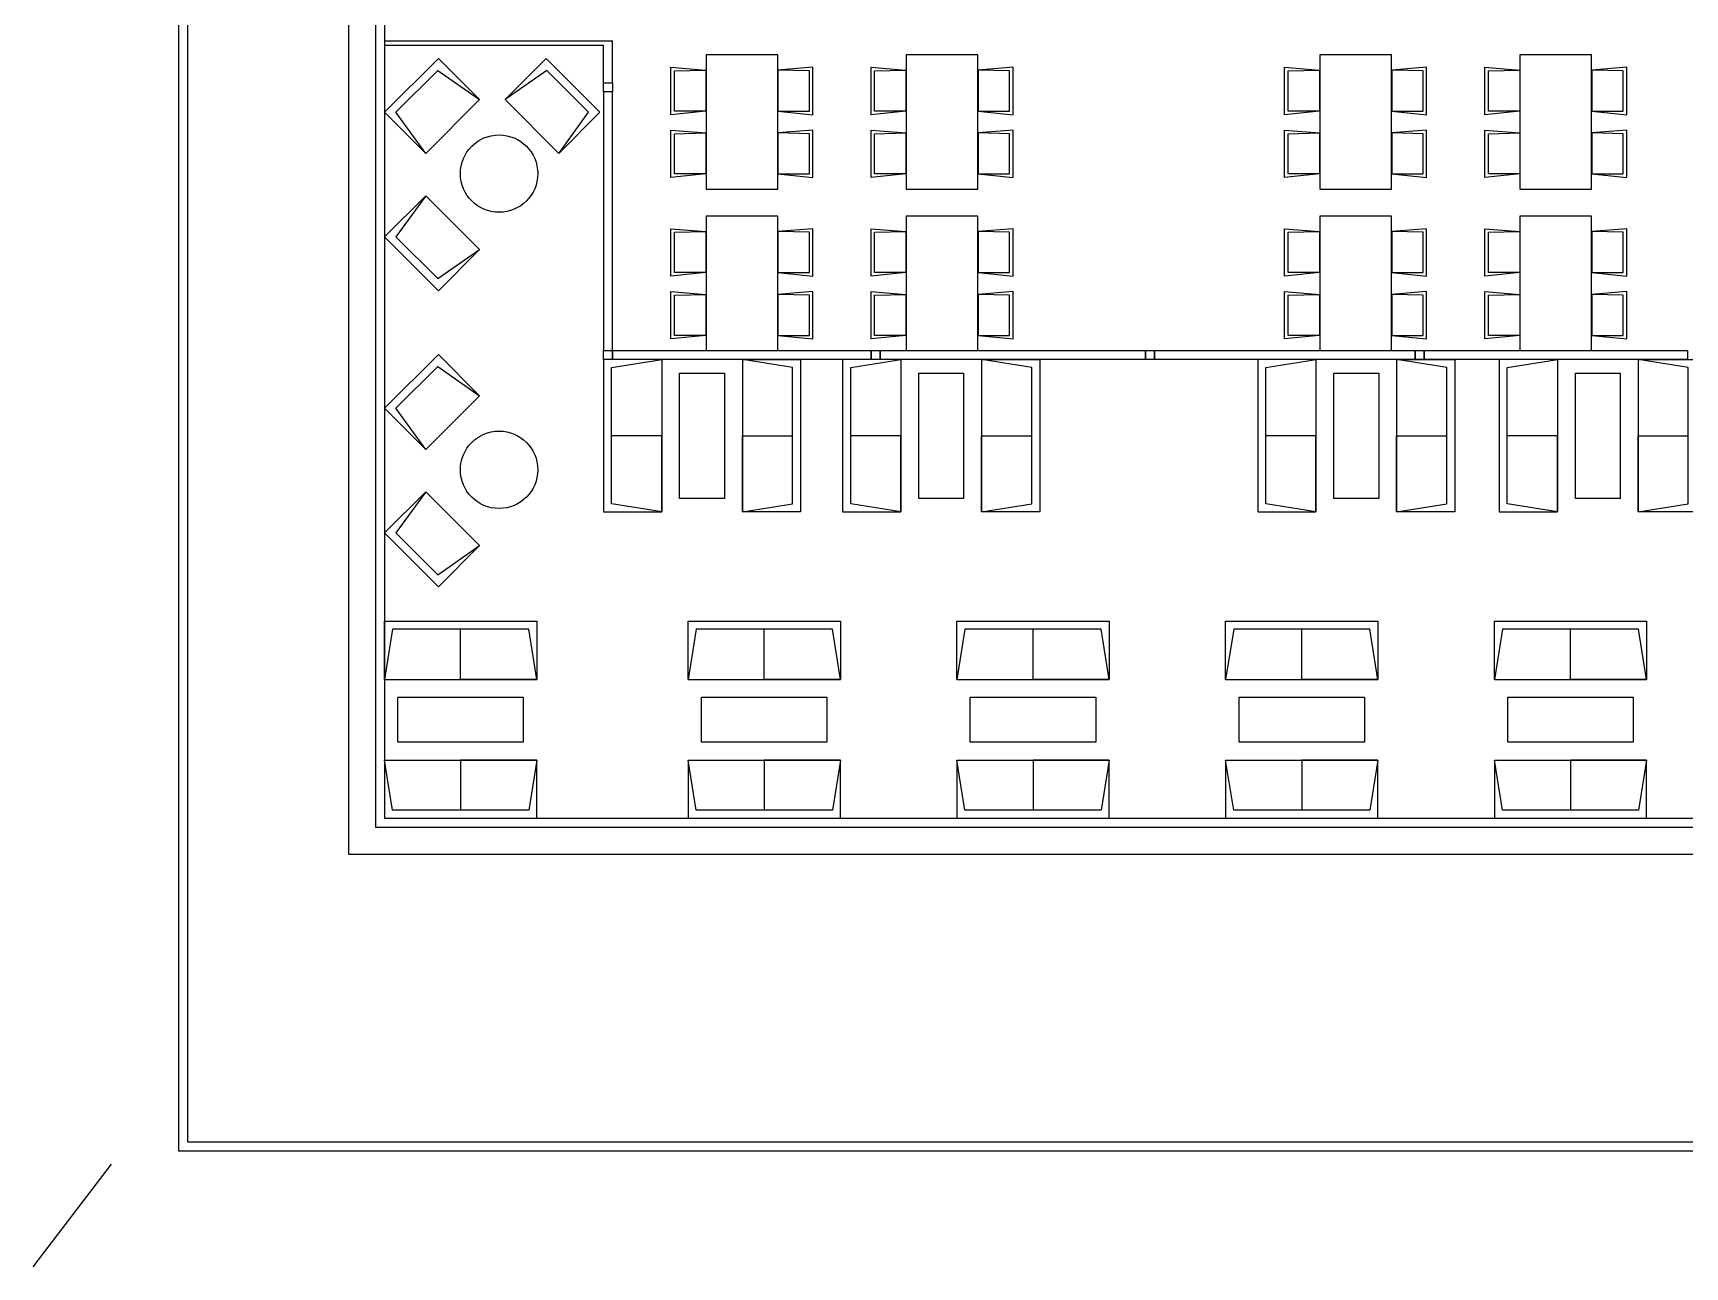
# Model space of a CAD drawing. Header units: millimetres. Extents: x 5004 to 15052, y -6179 to -3495.
# Drawn here: x 11906 to 13750, y -5824 to -4447 of the extents above; entities that cross this region are included whole.
import ezdxf

# ---------------------------------------------------------------- set-up
doc = ezdxf.new("R2010")
doc.units = ezdxf.units.MM

msp = doc.modelspace()

# ---------------------------------------------------------------- linework, layer by layer
for p, q in [((12258.7, -3984.6), (12258.7, -5363.3)), ((12288.7, -4213.3), (12288.7, -5333.3)), ((12298.7, -4213.3), (12298.7, -5323.3)), ((12298.7, -4455.3), (12553.2, -4455.3)), ((12298.7, -4460.3), (12543.2, -4460.3)), ((12543.2, -4502.3), (12543.2, -4460.3)), ((12553.2, -4502.3), (12553.2, -4455.3)), ((12298.7, -5323.3), (14007.7, -5323.3)), ((12288.7, -5333.3), (14017.7, -5333.3)), ((12258.7, -5363.3), (14047.7, -5363.3)), ((11906.4, -5824.2), (11993.9, -5709.6))]:
    msp.add_line(p, q)
for points in [[(12068.9, -5694.6), (14948.9, -5694.6), (14948.9, -3624.6), (12068.9, -3624.6)], [(12078.9, -5684.6), (14938.9, -5684.6), (14938.9, -3634.6), (12078.9, -3634.6)], [(12657.7, -4471.2), (12657.7, -4621.2), (12737.7, -4621.2), (12737.7, -4471.2)], [(12881.1, -4471.2), (12881.1, -4621.2), (12961.1, -4621.2), (12961.1, -4471.2)], [(13342.9, -4471.2), (13342.9, -4621.2), (13422.9, -4621.2), (13422.9, -4471.2)], [(13566.2, -4471.2), (13566.2, -4621.2), (13646.2, -4621.2), (13646.2, -4471.2)], [(12657.5, -4534), (12618.5, -4538), (12618.5, -4485), (12657.5, -4488.2)], [(12657.5, -4534), (12622.5, -4534), (12622.5, -4489), (12657.5, -4488.2)], [(12738, -4534), (12777, -4538), (12777, -4485), (12738, -4488.2)], [(12738, -4534), (12773, -4534), (12773, -4489), (12738, -4488.2)], [(12880.9, -4534), (12841.9, -4538), (12841.9, -4485), (12880.9, -4488.2)], [(12880.9, -4534), (12845.9, -4534), (12845.9, -4489), (12880.9, -4488.2)], [(12961.4, -4534), (13000.4, -4538), (13000.4, -4485), (12961.4, -4488.2)], [(12961.4, -4534), (12996.4, -4534), (12996.4, -4489), (12961.4, -4488.2)], [(13342.6, -4534), (13303.6, -4538), (13303.6, -4485), (13342.6, -4488.2)], [(13342.6, -4534), (13307.6, -4534), (13307.6, -4489), (13342.6, -4488.2)], [(13423.1, -4534), (13462.1, -4538), (13462.1, -4485), (13423.1, -4488.2)], [(13423.1, -4534), (13458.1, -4534), (13458.1, -4489), (13423.1, -4488.2)], [(13566, -4534), (13527, -4538), (13527, -4485), (13566, -4488.2)], [(13566, -4534), (13531, -4534), (13531, -4489), (13566, -4488.2)], [(13646.5, -4534), (13685.5, -4538), (13685.5, -4485), (13646.5, -4488.2)], [(13646.5, -4534), (13681.5, -4534), (13681.5, -4489), (13646.5, -4488.2)], [(12543.2, -4502.3), (12553.2, -4502.3), (12553.2, -4512.3), (12543.2, -4512.3)], [(12553.2, -4512.3), (12543.2, -4512.3), (12543.2, -4801.3), (12553.2, -4801.3)], [(12657.5, -4604.1), (12618.5, -4608.1), (12618.5, -4555.1), (12657.5, -4558.3)], [(12657.5, -4604.1), (12622.5, -4604.1), (12622.5, -4559.1), (12657.5, -4558.3)], [(12738, -4604.1), (12777, -4608.1), (12777, -4555.1), (12738, -4558.3)], [(12738, -4604.1), (12773, -4604.1), (12773, -4559.1), (12738, -4558.3)], [(12880.9, -4604.1), (12841.9, -4608.1), (12841.9, -4555.1), (12880.9, -4558.3)], [(12880.9, -4604.1), (12845.9, -4604.1), (12845.9, -4559.1), (12880.9, -4558.3)], [(12961.4, -4604.1), (13000.4, -4608.1), (13000.4, -4555.1), (12961.4, -4558.3)], [(12961.4, -4604.1), (12996.4, -4604.1), (12996.4, -4559.1), (12961.4, -4558.3)], [(13342.6, -4604.1), (13303.6, -4608.1), (13303.6, -4555.1), (13342.6, -4558.3)], [(13342.6, -4604.1), (13307.6, -4604.1), (13307.6, -4559.1), (13342.6, -4558.3)], [(13423.1, -4604.1), (13462.1, -4608.1), (13462.1, -4555.1), (13423.1, -4558.3)], [(13423.1, -4604.1), (13458.1, -4604.1), (13458.1, -4559.1), (13423.1, -4558.3)], [(13566, -4604.1), (13527, -4608.1), (13527, -4555.1), (13566, -4558.3)], [(13566, -4604.1), (13531, -4604.1), (13531, -4559.1), (13566, -4558.3)], [(13646.5, -4604.1), (13685.5, -4608.1), (13685.5, -4555.1), (13646.5, -4558.3)], [(13646.5, -4604.1), (13681.5, -4604.1), (13681.5, -4559.1), (13646.5, -4558.3)], [(12657.5, -4714.2), (12618.5, -4718.2), (12618.5, -4665.2), (12657.5, -4668.4)], [(12657.7, -4651.3), (12657.7, -4801.3), (12737.7, -4801.3), (12737.7, -4651.3)], [(12738, -4714.2), (12777, -4718.2), (12777, -4665.2), (12738, -4668.4)], [(12880.9, -4714.2), (12841.9, -4718.2), (12841.9, -4665.2), (12880.9, -4668.4)], [(12881.1, -4651.3), (12881.1, -4801.3), (12961.1, -4801.3), (12961.1, -4651.3)], [(12961.4, -4714.2), (13000.4, -4718.2), (13000.4, -4665.2), (12961.4, -4668.4)], [(13342.6, -4714.2), (13303.6, -4718.2), (13303.6, -4665.2), (13342.6, -4668.4)], [(13342.9, -4651.3), (13342.9, -4801.3), (13422.9, -4801.3), (13422.9, -4651.3)], [(13423.1, -4714.2), (13462.1, -4718.2), (13462.1, -4665.2), (13423.1, -4668.4)], [(13566, -4714.2), (13527, -4718.2), (13527, -4665.2), (13566, -4668.4)], [(13566.2, -4651.3), (13566.2, -4801.3), (13646.2, -4801.3), (13646.2, -4651.3)], [(13646.5, -4714.2), (13685.5, -4718.2), (13685.5, -4665.2), (13646.5, -4668.4)], [(12657.5, -4714.2), (12622.5, -4714.2), (12622.5, -4669.2), (12657.5, -4668.4)], [(12738, -4714.2), (12773, -4714.2), (12773, -4669.2), (12738, -4668.4)], [(12880.9, -4714.2), (12845.9, -4714.2), (12845.9, -4669.2), (12880.9, -4668.4)], [(12961.4, -4714.2), (12996.4, -4714.2), (12996.4, -4669.2), (12961.4, -4668.4)], [(13342.6, -4714.2), (13307.6, -4714.2), (13307.6, -4669.2), (13342.6, -4668.4)], [(13423.1, -4714.2), (13458.1, -4714.2), (13458.1, -4669.2), (13423.1, -4668.4)], [(13566, -4714.2), (13531, -4714.2), (13531, -4669.2), (13566, -4668.4)], [(13646.5, -4714.2), (13681.5, -4714.2), (13681.5, -4669.2), (13646.5, -4668.4)], [(12657.5, -4784.3), (12618.5, -4788.3), (12618.5, -4735.3), (12657.5, -4738.5)], [(12657.5, -4784.3), (12622.5, -4784.3), (12622.5, -4739.3), (12657.5, -4738.5)], [(12738, -4784.3), (12777, -4788.3), (12777, -4735.3), (12738, -4738.5)], [(12738, -4784.3), (12773, -4784.3), (12773, -4739.3), (12738, -4738.5)], [(12880.9, -4784.3), (12841.9, -4788.3), (12841.9, -4735.3), (12880.9, -4738.5)], [(12880.9, -4784.3), (12845.9, -4784.3), (12845.9, -4739.3), (12880.9, -4738.5)], [(12961.4, -4784.3), (13000.4, -4788.3), (13000.4, -4735.3), (12961.4, -4738.5)], [(12961.4, -4784.3), (12996.4, -4784.3), (12996.4, -4739.3), (12961.4, -4738.5)], [(13342.6, -4784.3), (13303.6, -4788.3), (13303.6, -4735.3), (13342.6, -4738.5)], [(13342.6, -4784.3), (13307.6, -4784.3), (13307.6, -4739.3), (13342.6, -4738.5)], [(13423.1, -4784.3), (13462.1, -4788.3), (13462.1, -4735.3), (13423.1, -4738.5)], [(13423.1, -4784.3), (13458.1, -4784.3), (13458.1, -4739.3), (13423.1, -4738.5)], [(13566, -4784.3), (13527, -4788.3), (13527, -4735.3), (13566, -4738.5)], [(13566, -4784.3), (13531, -4784.3), (13531, -4739.3), (13566, -4738.5)], [(13646.5, -4784.3), (13685.5, -4788.3), (13685.5, -4735.3), (13646.5, -4738.5)], [(13646.5, -4784.3), (13681.5, -4784.3), (13681.5, -4739.3), (13646.5, -4738.5)], [(12543.2, -4801.3), (12553.2, -4801.3), (12553.2, -4811.3), (12543.2, -4811.3)], [(12553.2, -4801.3), (12842.2, -4801.3), (12842.2, -4811.3), (12553.2, -4811.3)], [(12842.2, -4801.3), (12852.2, -4801.3), (12852.2, -4811.3), (12842.2, -4811.3)], [(12852.2, -4801.3), (13148.2, -4801.3), (13148.2, -4811.3), (12852.2, -4811.3)], [(13148.2, -4801.3), (13158.2, -4801.3), (13158.2, -4811.3), (13148.2, -4811.3)], [(13158.2, -4801.3), (13449.2, -4801.3), (13449.2, -4811.3), (13158.2, -4811.3)], [(13449.2, -4801.3), (13459.2, -4801.3), (13459.2, -4811.3), (13449.2, -4811.3)], [(13459.2, -4801.3), (13753.2, -4801.3), (13753.2, -4811.3), (13459.2, -4811.3)], [(12678.2, -4826.3), (12678.2, -4966.3), (12628.2, -4966.3), (12628.2, -4826.3)], [(12945.2, -4826.3), (12945.2, -4966.3), (12895.2, -4966.3), (12895.2, -4826.3)], [(13408.6, -4826.3), (13408.6, -4966.3), (13358.6, -4966.3), (13358.6, -4826.3)], [(13678.2, -4826.3), (13678.2, -4966.3), (13628.2, -4966.3), (13628.2, -4826.3)], [(12313.7, -5188.3), (12453.7, -5188.3), (12453.7, -5238.3), (12313.7, -5238.3)], [(12652.7, -5188.3), (12792.7, -5188.3), (12792.7, -5238.3), (12652.7, -5238.3)], [(12952.7, -5188.3), (13092.7, -5188.3), (13092.7, -5238.3), (12952.7, -5238.3)], [(13252.7, -5188.3), (13392.7, -5188.3), (13392.7, -5238.3), (13252.7, -5238.3)], [(13552.7, -5188.3), (13692.7, -5188.3), (13692.7, -5238.3), (13552.7, -5238.3)]]:
    msp.add_lwpolyline(points, close=True)
for points in [[(12404.8, -4521.1), (12358.9, -4475.1), (12298.7, -4535.1), (12344.7, -4581.1), (12311.5, -4535.1), (12358.2, -4488.5), (12404.8, -4521.1), (12344.7, -4581.1)], [(12433.3, -4521.1), (12479.2, -4475.1), (12539.3, -4535.1), (12493.4, -4581.1), (12526.6, -4535.1), (12479.9, -4488.5), (12433.3, -4521.1), (12493.4, -4581.1)], [(12404.8, -4688.4), (12358.9, -4734.4), (12298.7, -4674.3), (12344.7, -4628.3), (12311.5, -4674.3), (12358.2, -4720.9), (12404.8, -4688.4), (12344.7, -4628.3)], [(12404.8, -4851.6), (12358.9, -4805.6), (12298.7, -4865.7), (12344.7, -4911.7), (12311.5, -4865.7), (12358.2, -4819), (12404.8, -4851.6), (12344.7, -4911.7)], [(12608.2, -4811.3), (12543.2, -4811.3), (12543.2, -4981.3), (12608.2, -4981.3), (12552.2, -4972.3), (12552.2, -4820.3), (12608.2, -4811.3), (12608.2, -4981.3), (12608.2, -4896.3), (12552.2, -4896.3)], [(12698.2, -4811.3), (12763.2, -4811.3), (12763.2, -4981.3), (12698.2, -4981.3), (12754.2, -4972.3), (12754.2, -4820.3), (12698.2, -4811.3), (12698.2, -4981.3), (12698.2, -4896.3), (12754.2, -4896.3)], [(12875.2, -4811.3), (12810.2, -4811.3), (12810.2, -4981.3), (12875.2, -4981.3), (12819.2, -4972.3), (12819.2, -4820.3), (12875.2, -4811.3), (12875.2, -4981.3), (12875.2, -4896.3), (12819.2, -4896.3)], [(12965.2, -4811.3), (13030.2, -4811.3), (13030.2, -4981.3), (12965.2, -4981.3), (13021.2, -4972.3), (13021.2, -4820.3), (12965.2, -4811.3), (12965.2, -4981.3), (12965.2, -4896.3), (13021.2, -4896.3)], [(13338.6, -4811.3), (13273.6, -4811.3), (13273.6, -4981.3), (13338.6, -4981.3), (13282.6, -4972.3), (13282.6, -4820.3), (13338.6, -4811.3), (13338.6, -4981.3), (13338.6, -4896.3), (13282.6, -4896.3)], [(13428.6, -4811.3), (13493.6, -4811.3), (13493.6, -4981.3), (13428.6, -4981.3), (13484.6, -4972.3), (13484.6, -4820.3), (13428.6, -4811.3), (13428.6, -4981.3), (13428.6, -4896.3), (13484.6, -4896.3)], [(13608.2, -4811.3), (13543.2, -4811.3), (13543.2, -4981.3), (13608.2, -4981.3), (13552.2, -4972.3), (13552.2, -4820.3), (13608.2, -4811.3), (13608.2, -4981.3), (13608.2, -4896.3), (13552.2, -4896.3)], [(13698.2, -4811.3), (13763.2, -4811.3), (13763.2, -4981.3), (13698.2, -4981.3), (13754.2, -4972.3), (13754.2, -4820.3), (13698.2, -4811.3), (13698.2, -4981.3), (13698.2, -4896.3), (13754.2, -4896.3)], [(12404.8, -5018.9), (12358.9, -5064.9), (12298.7, -5004.8), (12344.7, -4958.8), (12311.5, -5004.8), (12358.2, -5051.5), (12404.8, -5018.9), (12344.7, -4958.8)], [(12298.7, -5168.3), (12298.7, -5103.3), (12468.7, -5103.3), (12468.7, -5168.3), (12459.7, -5112.3), (12307.7, -5112.3), (12298.7, -5168.3), (12468.7, -5168.3), (12383.7, -5168.3), (12383.7, -5112.3)], [(12637.7, -5168.3), (12637.7, -5103.3), (12807.7, -5103.3), (12807.7, -5168.3), (12798.7, -5112.3), (12646.7, -5112.3), (12637.7, -5168.3), (12807.7, -5168.3), (12722.7, -5168.3), (12722.7, -5112.3)], [(12937.7, -5168.3), (12937.7, -5103.3), (13107.7, -5103.3), (13107.7, -5168.3), (13098.7, -5112.3), (12946.7, -5112.3), (12937.7, -5168.3), (13107.7, -5168.3), (13022.7, -5168.3), (13022.7, -5112.3)], [(13237.7, -5168.3), (13237.7, -5103.3), (13407.7, -5103.3), (13407.7, -5168.3), (13398.7, -5112.3), (13246.7, -5112.3), (13237.7, -5168.3), (13407.7, -5168.3), (13322.7, -5168.3), (13322.7, -5112.3)], [(13537.7, -5168.3), (13537.7, -5103.3), (13707.7, -5103.3), (13707.7, -5168.3), (13698.7, -5112.3), (13546.7, -5112.3), (13537.7, -5168.3), (13707.7, -5168.3), (13622.7, -5168.3), (13622.7, -5112.3)], [(12298.7, -5258.3), (12298.7, -5323.3), (12468.7, -5323.3), (12468.7, -5258.3), (12459.7, -5314.3), (12307.7, -5314.3), (12298.7, -5258.3), (12468.7, -5258.3), (12383.7, -5258.3), (12383.7, -5314.3)], [(12637.7, -5258.3), (12637.7, -5323.3), (12807.7, -5323.3), (12807.7, -5258.3), (12798.7, -5314.3), (12646.7, -5314.3), (12637.7, -5258.3), (12807.7, -5258.3), (12722.7, -5258.3), (12722.7, -5314.3)], [(12937.7, -5258.3), (12937.7, -5323.3), (13107.7, -5323.3), (13107.7, -5258.3), (13098.7, -5314.3), (12946.7, -5314.3), (12937.7, -5258.3), (13107.7, -5258.3), (13022.7, -5258.3), (13022.7, -5314.3)], [(13237.7, -5258.3), (13237.7, -5323.3), (13407.7, -5323.3), (13407.7, -5258.3), (13398.7, -5314.3), (13246.7, -5314.3), (13237.7, -5258.3), (13407.7, -5258.3), (13322.7, -5258.3), (13322.7, -5314.3)], [(13537.7, -5258.3), (13537.7, -5323.3), (13707.7, -5323.3), (13707.7, -5258.3), (13698.7, -5314.3), (13546.7, -5314.3), (13537.7, -5258.3), (13707.7, -5258.3), (13622.7, -5258.3), (13622.7, -5314.3)]]:
    msp.add_lwpolyline(points)
for centre in [(12426.6, -4603.7), (12426.6, -4934.3)]:
    msp.add_circle(centre, 43.2)

doc.saveas('drawing.dxf')
